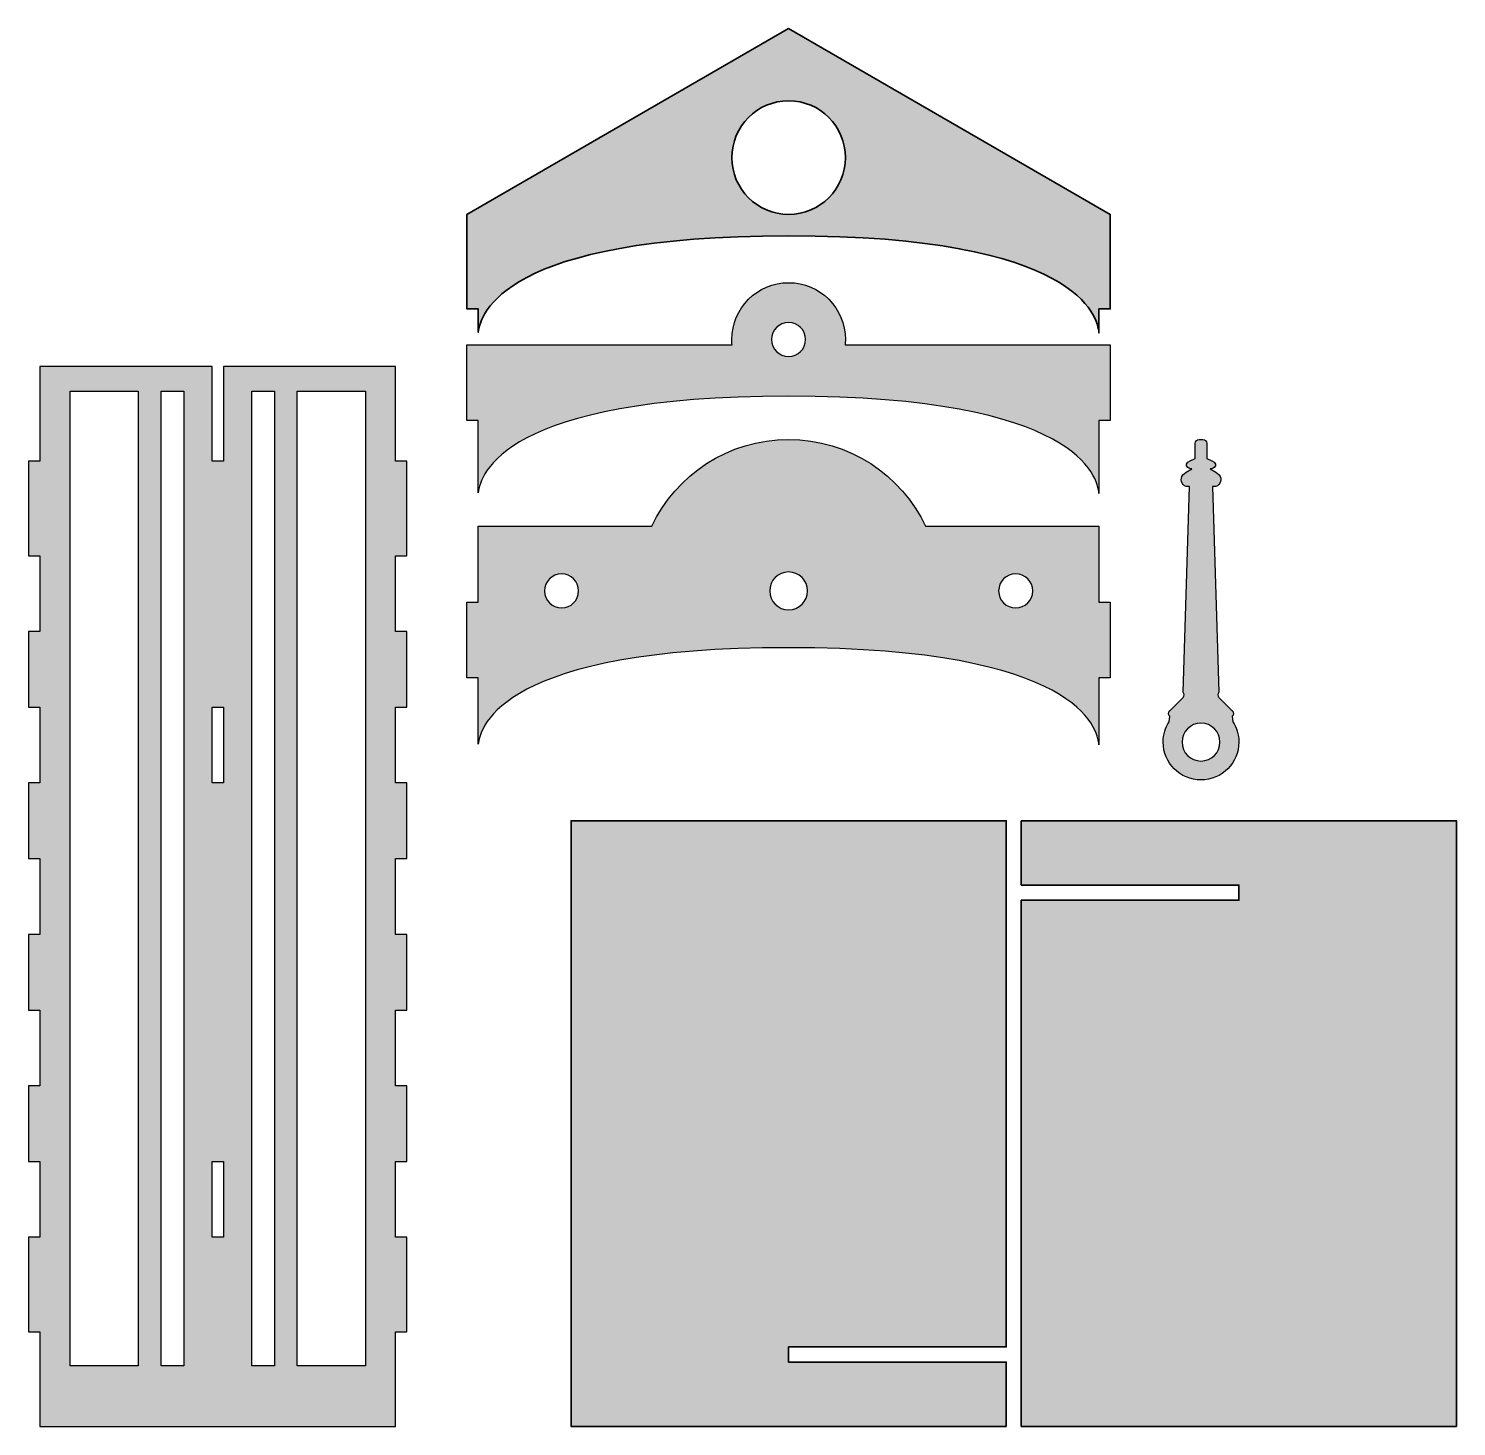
# Model space of a CAD drawing. Header units: inches. Extents: x -141 to 194, y -101 to 70.
# Drawn here: x 16.7 to 54.44, y 32.78 to 69.71 of the extents above; entities that cross this region are included whole.
import ezdxf

# ---------------------------------------------------------------- set-up
doc = ezdxf.new("R2010")
doc.units = ezdxf.units.IN
doc.header["$MEASUREMENT"] = 0
doc.layers.add('Layer 1', color=7, linetype='Continuous')

msp = doc.modelspace()

# ---------------------------------------------------------------- hatches: boundary and pattern name
at = {"layer": 'Layer 1', "true_color": 0xc4c9ba}
h = msp.add_hatch(color=9, dxfattribs=at)
h.dxf.hatch_style = 2
edge = h.paths.add_edge_path()
edge.add_spline(control_points=[(36.789, 69.71), (36.789, 69.71), (28.289, 64.802), (28.289, 64.802), (28.289, 64.802), (28.289, 62.302), (28.289, 62.302), (28.289, 62.302), (28.589, 62.302), (28.589, 62.302), (28.589, 62.302), (28.589, 61.688), (28.589, 61.688), (28.631, 62.154), (29.24, 64.236), (36.789, 64.236), (44.45, 64.236), (44.962, 62.091), (44.989, 61.668), (44.989, 61.668), (44.989, 62.302), (44.989, 62.302), (44.989, 62.302), (45.289, 62.302), (45.289, 62.302), (45.289, 62.302), (45.289, 64.802), (45.289, 64.802), (45.289, 64.802), (36.789, 69.71), (36.789, 69.71)], knot_values=[0, 0, 0, 0, 1, 1, 1, 2, 2, 2, 3, 3, 3, 4, 4, 4, 5, 5, 5, 6, 6, 6, 7, 7, 7, 8, 8, 8, 9, 9, 9, 10, 10, 10, 10], degree=3, periodic=1)
edge = h.paths.add_edge_path()
edge.add_spline(control_points=[(36.789, 64.802), (35.96, 64.802), (35.289, 65.474), (35.289, 66.302), (35.289, 67.131), (35.96, 67.802), (36.789, 67.802), (37.617, 67.802), (38.289, 67.131), (38.289, 66.302), (38.289, 65.474), (37.617, 64.802), (36.789, 64.802)], knot_values=[0, 0, 0, 0, 1, 1, 1, 2, 2, 2, 3, 3, 3, 4, 4, 4, 4], degree=3, periodic=1)
h = msp.add_hatch(color=9, dxfattribs=at)
h.dxf.hatch_style = 2
edge = h.paths.add_edge_path()
edge.add_spline(control_points=[(38.282, 61.356), (38.287, 61.402), (38.289, 61.449), (38.289, 61.497), (38.289, 62.325), (37.617, 62.997), (36.789, 62.997), (35.96, 62.997), (35.289, 62.325), (35.289, 61.497), (35.289, 61.449), (35.291, 61.402), (35.295, 61.356), (35.295, 61.356), (28.288, 61.356), (28.288, 61.356), (28.288, 61.356), (28.288, 59.356), (28.288, 59.356), (28.288, 59.356), (28.589, 59.356), (28.589, 59.356), (28.589, 59.356), (28.589, 57.448), (28.589, 57.448), (28.631, 57.914), (29.24, 59.997), (36.789, 59.997), (44.45, 59.997), (44.962, 57.851), (44.989, 57.428), (44.989, 57.428), (44.989, 59.356), (44.989, 59.356), (44.989, 59.356), (45.288, 59.356), (45.288, 59.356), (45.288, 59.356), (45.288, 61.356), (45.288, 61.356), (45.288, 61.356), (38.282, 61.356), (38.282, 61.356), (38.282, 61.356), (38.282, 61.356), (38.282, 61.356)], knot_values=[0, 0, 0, 0, 1, 1, 1, 2, 2, 2, 3, 3, 3, 4, 4, 4, 5, 5, 5, 6, 6, 6, 7, 7, 7, 8, 8, 8, 9, 9, 9, 10, 10, 10, 11, 11, 11, 12, 12, 12, 13, 13, 13, 14, 14, 14, 15, 15, 15, 15], degree=3, periodic=1)
edge = h.paths.add_edge_path()
edge.add_spline(control_points=[(36.789, 61.046), (36.54, 61.046), (36.339, 61.248), (36.339, 61.496), (36.339, 61.745), (36.54, 61.946), (36.789, 61.946), (37.037, 61.946), (37.239, 61.745), (37.239, 61.496), (37.239, 61.248), (37.037, 61.046), (36.789, 61.046)], knot_values=[0, 0, 0, 0, 1, 1, 1, 2, 2, 2, 3, 3, 3, 4, 4, 4, 4], degree=3, periodic=1)
h = msp.add_hatch(color=9, dxfattribs=at)
h.dxf.hatch_style = 2
h.paths.add_polyline_path([(26.704, 55.781), (26.704, 58.281), (26.404, 58.281), (26.404, 60.781), (21.854, 60.781), (21.854, 58.281), (21.554, 58.281), (21.554, 60.781), (18.704, 60.781), (17.004, 60.781), (17.004, 58.281), (16.704, 58.281), (16.704, 55.781), (17.004, 55.781), (17.004, 53.781), (16.704, 53.781), (16.704, 51.781), (17.004, 51.781), (17.004, 49.781), (16.704, 49.781), (16.704, 47.781), (17.004, 47.781), (17.004, 45.781), (16.704, 45.781), (16.704, 43.781), (17.004, 43.781), (17.004, 41.781), (16.704, 41.781), (16.704, 39.781), (17.004, 39.781), (17.004, 37.781), (16.704, 37.781), (16.704, 35.281), (17.004, 35.281), (17.004, 32.781), (26.404, 32.781), (26.404, 35.281), (26.704, 35.281), (26.704, 37.781), (26.404, 37.781), (26.404, 39.781), (26.704, 39.781), (26.704, 41.781), (26.404, 41.781), (26.404, 43.781), (26.704, 43.781), (26.704, 45.781), (26.404, 45.781), (26.404, 47.781), (26.704, 47.781), (26.704, 49.781), (26.404, 49.781), (26.404, 51.781), (26.704, 51.781), (26.704, 53.781), (26.404, 53.781), (26.404, 55.781)])
h.paths.add_polyline_path([(19.604, 34.381), (17.804, 34.381), (17.804, 60.13), (19.604, 60.13)])
h.paths.add_polyline_path([(20.804, 34.381), (20.204, 34.381), (20.204, 60.13), (20.804, 60.13)])
h.paths.add_polyline_path([(21.854, 37.781), (21.554, 37.781), (21.554, 39.781), (21.854, 39.781)])
h.paths.add_polyline_path([(21.854, 49.781), (21.554, 49.781), (21.554, 51.781), (21.854, 51.781)])
h.paths.add_polyline_path([(23.204, 34.381), (22.604, 34.381), (22.604, 60.13), (23.204, 60.13)])
h.paths.add_polyline_path([(25.604, 34.381), (23.804, 34.381), (23.804, 60.13), (25.604, 60.13)])
h = msp.add_hatch(color=9, dxfattribs=at)
h.dxf.hatch_style = 2
edge = h.paths.add_edge_path()
edge.add_spline(control_points=[(44.988, 54.561), (44.988, 54.561), (44.988, 56.561), (44.988, 56.561), (44.988, 56.561), (40.408, 56.561), (40.408, 56.561), (39.767, 57.916), (38.388, 58.854), (36.789, 58.854), (35.19, 58.854), (33.811, 57.916), (33.171, 56.561), (33.171, 56.561), (28.588, 56.561), (28.588, 56.561), (28.588, 56.561), (28.588, 54.561), (28.588, 54.561), (28.588, 54.561), (28.289, 54.561), (28.289, 54.561), (28.289, 54.561), (28.289, 52.561), (28.289, 52.561), (28.289, 52.561), (28.588, 52.561), (28.588, 52.561), (28.588, 52.561), (28.588, 50.805), (28.588, 50.805), (28.63, 51.271), (29.239, 53.354), (36.788, 53.354), (44.45, 53.354), (44.962, 51.209), (44.988, 50.785), (44.988, 50.785), (44.988, 52.561), (44.988, 52.561), (44.988, 52.561), (45.289, 52.561), (45.289, 52.561), (45.289, 52.561), (45.289, 54.561), (45.289, 54.561), (45.289, 54.561), (44.988, 54.561), (44.988, 54.561), (44.988, 54.561), (44.988, 54.561), (44.988, 54.561)], knot_values=[0, 0, 0, 0, 1, 1, 1, 2, 2, 2, 3, 3, 3, 4, 4, 4, 5, 5, 5, 6, 6, 6, 7, 7, 7, 8, 8, 8, 9, 9, 9, 10, 10, 10, 11, 11, 11, 12, 12, 12, 13, 13, 13, 14, 14, 14, 15, 15, 15, 16, 16, 16, 17, 17, 17, 17], degree=3, periodic=1)
edge = h.paths.add_edge_path()
edge.add_spline(control_points=[(30.789, 54.404), (30.54, 54.404), (30.339, 54.606), (30.339, 54.854), (30.339, 55.103), (30.54, 55.304), (30.789, 55.304), (31.037, 55.304), (31.239, 55.103), (31.239, 54.854), (31.239, 54.606), (31.037, 54.404), (30.789, 54.404)], knot_values=[0, 0, 0, 0, 1, 1, 1, 2, 2, 2, 3, 3, 3, 4, 4, 4, 4], degree=3, periodic=1)
edge = h.paths.add_edge_path()
edge.add_spline(control_points=[(36.789, 54.354), (36.789, 54.354), (36.789, 54.354), (36.789, 54.354), (36.789, 54.354), (36.789, 54.354), (36.789, 54.354), (36.512, 54.354), (36.289, 54.578), (36.289, 54.854), (36.289, 55.13), (36.512, 55.354), (36.789, 55.354), (36.789, 55.354), (36.789, 55.354), (36.789, 55.354), (36.789, 55.354), (36.789, 55.354), (36.789, 55.354), (37.065, 55.354), (37.289, 55.13), (37.289, 54.854), (37.289, 54.578), (37.065, 54.354), (36.789, 54.354)], knot_values=[0, 0, 0, 0, 1, 1, 1, 2, 2, 2, 3, 3, 3, 4, 4, 4, 5, 5, 5, 6, 6, 6, 7, 7, 7, 8, 8, 8, 8], degree=3, periodic=1)
edge = h.paths.add_edge_path()
edge.add_spline(control_points=[(42.789, 54.404), (42.54, 54.404), (42.339, 54.606), (42.339, 54.854), (42.339, 55.103), (42.54, 55.304), (42.789, 55.304), (43.037, 55.304), (43.239, 55.103), (43.239, 54.854), (43.239, 54.606), (43.037, 54.404), (42.789, 54.404)], knot_values=[0, 0, 0, 0, 1, 1, 1, 2, 2, 2, 3, 3, 3, 4, 4, 4, 4], degree=3, periodic=1)
h = msp.add_hatch(color=9, dxfattribs=at)
h.dxf.hatch_style = 2
edge = h.paths.add_edge_path()
edge.add_spline(control_points=[(48.529, 51.398), (48.529, 51.398), (48.513, 51.542), (48.513, 51.542), (48.552, 51.581), (48.552, 51.644), (48.513, 51.683), (48.513, 51.683), (48.159, 52.037), (48.159, 52.037), (48.121, 52.076), (48.121, 52.139), (48.159, 52.178), (48.159, 52.178), (47.991, 57.613), (47.991, 57.613), (48.049, 57.6), (48.109, 57.615), (48.157, 57.663), (48.254, 57.76), (48.218, 57.909), (48.076, 57.994), (48.076, 57.994), (47.927, 58.083), (47.927, 58.083), (47.965, 58.081), (48.003, 58.089), (48.033, 58.112), (48.105, 58.164), (48.078, 58.245), (47.974, 58.291), (47.974, 58.291), (47.836, 58.352), (47.836, 58.352), (47.836, 58.352), (47.836, 58.754), (47.836, 58.754), (47.836, 58.809), (47.791, 58.854), (47.736, 58.854), (47.736, 58.854), (47.636, 58.854), (47.636, 58.854), (47.581, 58.854), (47.536, 58.809), (47.536, 58.754), (47.536, 58.754), (47.536, 58.352), (47.536, 58.352), (47.536, 58.352), (47.399, 58.291), (47.399, 58.291), (47.294, 58.245), (47.267, 58.164), (47.339, 58.112), (47.37, 58.089), (47.408, 58.081), (47.445, 58.083), (47.445, 58.083), (47.296, 57.994), (47.296, 57.994), (47.155, 57.909), (47.119, 57.76), (47.216, 57.663), (47.263, 57.615), (47.323, 57.6), (47.382, 57.613), (47.382, 57.613), (47.213, 52.178), (47.213, 52.178), (47.252, 52.139), (47.252, 52.076), (47.213, 52.037), (47.213, 52.037), (46.86, 51.683), (46.86, 51.683), (46.821, 51.644), (46.821, 51.581), (46.86, 51.542), (46.86, 51.542), (46.844, 51.398), (46.844, 51.398), (46.744, 51.243), (46.686, 51.058), (46.686, 50.86), (46.686, 50.308), (47.134, 49.86), (47.686, 49.86), (48.239, 49.86), (48.686, 50.308), (48.686, 50.86), (48.686, 51.058), (48.628, 51.243), (48.529, 51.398)], knot_values=[0, 0, 0, 0, 1, 1, 1, 2, 2, 2, 3, 3, 3, 4, 4, 4, 5, 5, 5, 6, 6, 6, 7, 7, 7, 8, 8, 8, 9, 9, 9, 10, 10, 10, 11, 11, 11, 12, 12, 12, 13, 13, 13, 14, 14, 14, 15, 15, 15, 16, 16, 16, 17, 17, 17, 18, 18, 18, 19, 19, 19, 20, 20, 20, 21, 21, 21, 22, 22, 22, 23, 23, 23, 24, 24, 24, 25, 25, 25, 26, 26, 26, 27, 27, 27, 28, 28, 28, 29, 29, 29, 30, 30, 30, 31, 31, 31, 31], degree=3, periodic=1)
edge = h.paths.add_edge_path()
edge.add_spline(control_points=[(47.686, 50.36), (47.41, 50.36), (47.186, 50.584), (47.186, 50.86), (47.186, 51.136), (47.41, 51.36), (47.686, 51.36), (47.962, 51.36), (48.186, 51.136), (48.186, 50.86), (48.186, 50.584), (47.962, 50.36), (47.686, 50.36)], knot_values=[0, 0, 0, 0, 1, 1, 1, 2, 2, 2, 3, 3, 3, 4, 4, 4, 4], degree=3, periodic=1)
h = msp.add_hatch(color=9, dxfattribs=at)
h.dxf.hatch_style = 2
h.paths.add_polyline_path([(42.539, 32.781), (42.539, 34.481), (36.789, 34.481), (36.789, 34.881), (42.539, 34.881), (42.539, 48.781), (31.039, 48.781), (31.039, 32.781)])
h = msp.add_hatch(color=9, dxfattribs=at)
h.dxf.hatch_style = 2
h.paths.add_polyline_path([(42.936, 48.781), (42.936, 47.081), (48.686, 47.081), (48.686, 46.681), (42.936, 46.681), (42.936, 32.781), (54.436, 32.781), (54.436, 48.781)])

# ---------------------------------------------------------------- linework, layer by layer
at = {"layer": 'Layer 1', "color": 7, "lineweight": 30, "true_color": 0xffffff}
for points in [[(26.704, 55.781), (26.704, 58.281), (26.404, 58.281), (26.404, 60.781), (21.854, 60.781), (21.854, 58.281), (21.554, 58.281), (21.554, 60.781), (18.704, 60.781), (17.004, 60.781), (17.004, 58.281), (16.704, 58.281), (16.704, 55.781), (17.004, 55.781), (17.004, 53.781), (16.704, 53.781), (16.704, 51.781), (17.004, 51.781), (17.004, 49.781), (16.704, 49.781), (16.704, 47.781), (17.004, 47.781), (17.004, 45.781), (16.704, 45.781), (16.704, 43.781), (17.004, 43.781), (17.004, 41.781), (16.704, 41.781), (16.704, 39.781), (17.004, 39.781), (17.004, 37.781), (16.704, 37.781), (16.704, 35.281), (17.004, 35.281), (17.004, 32.781), (26.404, 32.781), (26.404, 35.281), (26.704, 35.281), (26.704, 37.781), (26.404, 37.781), (26.404, 39.781), (26.704, 39.781), (26.704, 41.781), (26.404, 41.781), (26.404, 43.781), (26.704, 43.781), (26.704, 45.781), (26.404, 45.781), (26.404, 47.781), (26.704, 47.781), (26.704, 49.781), (26.404, 49.781), (26.404, 51.781), (26.704, 51.781), (26.704, 53.781), (26.404, 53.781), (26.404, 55.781), (26.704, 55.781)], [(19.604, 34.381), (17.804, 34.381), (17.804, 60.13), (19.604, 60.13), (19.604, 34.381)], [(20.804, 34.381), (20.204, 34.381), (20.204, 60.13), (20.804, 60.13), (20.804, 34.381)], [(23.204, 34.381), (22.604, 34.381), (22.604, 60.13), (23.204, 60.13), (23.204, 34.381)], [(25.604, 34.381), (23.804, 34.381), (23.804, 60.13), (25.604, 60.13), (25.604, 34.381)], [(21.854, 49.781), (21.554, 49.781), (21.554, 51.781), (21.854, 51.781), (21.854, 49.781)], [(21.854, 37.781), (21.554, 37.781), (21.554, 39.781), (21.854, 39.781), (21.854, 37.781)]]:
    msp.add_lwpolyline(points, dxfattribs=at)
at = {"layer": 'Layer 1', "color": 7, "lineweight": 35, "true_color": 0xffffff}
for points in [[(42.539, 32.781), (42.539, 34.481), (36.789, 34.481), (36.789, 34.881), (42.539, 34.881), (42.539, 48.781), (31.039, 48.781), (31.039, 32.781), (42.539, 32.781)], [(42.936, 48.781), (42.936, 47.081), (48.686, 47.081), (48.686, 46.681), (42.936, 46.681), (42.936, 32.781), (54.436, 32.781), (54.436, 48.781), (42.936, 48.781)]]:
    msp.add_lwpolyline(points, dxfattribs=at)
for points, knots in [([(36.789, 69.71), (36.789, 69.71), (28.289, 64.802), (28.289, 64.802), (28.289, 64.802), (28.289, 62.302), (28.289, 62.302), (28.289, 62.302), (28.589, 62.302), (28.589, 62.302), (28.589, 62.302), (28.589, 61.688), (28.589, 61.688), (28.631, 62.154), (29.24, 64.236), (36.789, 64.236), (44.45, 64.236), (44.962, 62.091), (44.989, 61.668), (44.989, 61.668), (44.989, 62.302), (44.989, 62.302), (44.989, 62.302), (45.289, 62.302), (45.289, 62.302), (45.289, 62.302), (45.289, 64.802), (45.289, 64.802), (45.289, 64.802), (36.789, 69.71), (36.789, 69.71)], [0, 0, 0, 0, 1, 1, 1, 2, 2, 2, 3, 3, 3, 4, 4, 4, 5, 5, 5, 6, 6, 6, 7, 7, 7, 8, 8, 8, 9, 9, 9, 10, 10, 10, 10]), ([(36.789, 64.802), (35.96, 64.802), (35.289, 65.474), (35.289, 66.302), (35.289, 67.131), (35.96, 67.802), (36.789, 67.802), (37.617, 67.802), (38.289, 67.131), (38.289, 66.302), (38.289, 65.474), (37.617, 64.802), (36.789, 64.802)], [0, 0, 0, 0, 1, 1, 1, 2, 2, 2, 3, 3, 3, 4, 4, 4, 4])]:
    msp.add_open_spline(points, degree=3, knots=knots, dxfattribs=at)
at = {"layer": 'Layer 1', "color": 7, "lineweight": 30, "true_color": 0xffffff}
for points, knots in [([(38.282, 61.356), (38.287, 61.402), (38.289, 61.449), (38.289, 61.497), (38.289, 62.325), (37.617, 62.997), (36.789, 62.997), (35.96, 62.997), (35.289, 62.325), (35.289, 61.497), (35.289, 61.449), (35.291, 61.402), (35.295, 61.356), (35.295, 61.356), (28.288, 61.356), (28.288, 61.356), (28.288, 61.356), (28.288, 59.356), (28.288, 59.356), (28.288, 59.356), (28.589, 59.356), (28.589, 59.356), (28.589, 59.356), (28.589, 57.448), (28.589, 57.448), (28.631, 57.914), (29.24, 59.997), (36.789, 59.997), (44.45, 59.997), (44.962, 57.851), (44.989, 57.428), (44.989, 57.428), (44.989, 59.356), (44.989, 59.356), (44.989, 59.356), (45.288, 59.356), (45.288, 59.356), (45.288, 59.356), (45.288, 61.356), (45.288, 61.356), (45.288, 61.356), (38.282, 61.356), (38.282, 61.356), (38.282, 61.356), (38.282, 61.356), (38.282, 61.356)], [0, 0, 0, 0, 1, 1, 1, 2, 2, 2, 3, 3, 3, 4, 4, 4, 5, 5, 5, 6, 6, 6, 7, 7, 7, 8, 8, 8, 9, 9, 9, 10, 10, 10, 11, 11, 11, 12, 12, 12, 13, 13, 13, 14, 14, 14, 15, 15, 15, 15]), ([(36.789, 61.046), (36.54, 61.046), (36.339, 61.248), (36.339, 61.496), (36.339, 61.745), (36.54, 61.946), (36.789, 61.946), (37.037, 61.946), (37.239, 61.745), (37.239, 61.496), (37.239, 61.248), (37.037, 61.046), (36.789, 61.046)], [0, 0, 0, 0, 1, 1, 1, 2, 2, 2, 3, 3, 3, 4, 4, 4, 4]), ([(44.988, 54.561), (44.988, 54.561), (44.988, 56.561), (44.988, 56.561), (44.988, 56.561), (40.408, 56.561), (40.408, 56.561), (39.767, 57.916), (38.388, 58.854), (36.789, 58.854), (35.19, 58.854), (33.811, 57.916), (33.171, 56.561), (33.171, 56.561), (28.588, 56.561), (28.588, 56.561), (28.588, 56.561), (28.588, 54.561), (28.588, 54.561), (28.588, 54.561), (28.289, 54.561), (28.289, 54.561), (28.289, 54.561), (28.289, 52.561), (28.289, 52.561), (28.289, 52.561), (28.588, 52.561), (28.588, 52.561), (28.588, 52.561), (28.588, 50.805), (28.588, 50.805), (28.63, 51.271), (29.239, 53.354), (36.788, 53.354), (44.45, 53.354), (44.962, 51.209), (44.988, 50.785), (44.988, 50.785), (44.988, 52.561), (44.988, 52.561), (44.988, 52.561), (45.289, 52.561), (45.289, 52.561), (45.289, 52.561), (45.289, 54.561), (45.289, 54.561), (45.289, 54.561), (44.988, 54.561), (44.988, 54.561), (44.988, 54.561), (44.988, 54.561), (44.988, 54.561)], [0, 0, 0, 0, 1, 1, 1, 2, 2, 2, 3, 3, 3, 4, 4, 4, 5, 5, 5, 6, 6, 6, 7, 7, 7, 8, 8, 8, 9, 9, 9, 10, 10, 10, 11, 11, 11, 12, 12, 12, 13, 13, 13, 14, 14, 14, 15, 15, 15, 16, 16, 16, 17, 17, 17, 17]), ([(48.529, 51.398), (48.529, 51.398), (48.513, 51.542), (48.513, 51.542), (48.552, 51.581), (48.552, 51.644), (48.513, 51.683), (48.513, 51.683), (48.159, 52.037), (48.159, 52.037), (48.121, 52.076), (48.121, 52.139), (48.159, 52.178), (48.159, 52.178), (47.991, 57.613), (47.991, 57.613), (48.049, 57.6), (48.109, 57.615), (48.157, 57.663), (48.254, 57.76), (48.218, 57.909), (48.076, 57.994), (48.076, 57.994), (47.927, 58.083), (47.927, 58.083), (47.965, 58.081), (48.003, 58.089), (48.033, 58.112), (48.105, 58.164), (48.078, 58.245), (47.974, 58.291), (47.974, 58.291), (47.836, 58.352), (47.836, 58.352), (47.836, 58.352), (47.836, 58.754), (47.836, 58.754), (47.836, 58.809), (47.791, 58.854), (47.736, 58.854), (47.736, 58.854), (47.636, 58.854), (47.636, 58.854), (47.581, 58.854), (47.536, 58.809), (47.536, 58.754), (47.536, 58.754), (47.536, 58.352), (47.536, 58.352), (47.536, 58.352), (47.399, 58.291), (47.399, 58.291), (47.294, 58.245), (47.267, 58.164), (47.339, 58.112), (47.37, 58.089), (47.408, 58.081), (47.445, 58.083), (47.445, 58.083), (47.296, 57.994), (47.296, 57.994), (47.155, 57.909), (47.119, 57.76), (47.216, 57.663), (47.263, 57.615), (47.323, 57.6), (47.382, 57.613), (47.382, 57.613), (47.213, 52.178), (47.213, 52.178), (47.252, 52.139), (47.252, 52.076), (47.213, 52.037), (47.213, 52.037), (46.86, 51.683), (46.86, 51.683), (46.821, 51.644), (46.821, 51.581), (46.86, 51.542), (46.86, 51.542), (46.844, 51.398), (46.844, 51.398), (46.744, 51.243), (46.686, 51.058), (46.686, 50.86), (46.686, 50.308), (47.134, 49.86), (47.686, 49.86), (48.239, 49.86), (48.686, 50.308), (48.686, 50.86), (48.686, 51.058), (48.628, 51.243), (48.529, 51.398)], [0, 0, 0, 0, 1, 1, 1, 2, 2, 2, 3, 3, 3, 4, 4, 4, 5, 5, 5, 6, 6, 6, 7, 7, 7, 8, 8, 8, 9, 9, 9, 10, 10, 10, 11, 11, 11, 12, 12, 12, 13, 13, 13, 14, 14, 14, 15, 15, 15, 16, 16, 16, 17, 17, 17, 18, 18, 18, 19, 19, 19, 20, 20, 20, 21, 21, 21, 22, 22, 22, 23, 23, 23, 24, 24, 24, 25, 25, 25, 26, 26, 26, 27, 27, 27, 28, 28, 28, 29, 29, 29, 30, 30, 30, 31, 31, 31, 31]), ([(30.789, 54.404), (30.54, 54.404), (30.339, 54.606), (30.339, 54.854), (30.339, 55.103), (30.54, 55.304), (30.789, 55.304), (31.037, 55.304), (31.239, 55.103), (31.239, 54.854), (31.239, 54.606), (31.037, 54.404), (30.789, 54.404)], [0, 0, 0, 0, 1, 1, 1, 2, 2, 2, 3, 3, 3, 4, 4, 4, 4]), ([(36.789, 54.354), (36.789, 54.354), (36.789, 54.354), (36.789, 54.354), (36.789, 54.354), (36.789, 54.354), (36.789, 54.354), (36.512, 54.354), (36.289, 54.578), (36.289, 54.854), (36.289, 55.13), (36.512, 55.354), (36.789, 55.354), (36.789, 55.354), (36.789, 55.354), (36.789, 55.354), (36.789, 55.354), (36.789, 55.354), (36.789, 55.354), (37.065, 55.354), (37.289, 55.13), (37.289, 54.854), (37.289, 54.578), (37.065, 54.354), (36.789, 54.354)], [0, 0, 0, 0, 1, 1, 1, 2, 2, 2, 3, 3, 3, 4, 4, 4, 5, 5, 5, 6, 6, 6, 7, 7, 7, 8, 8, 8, 8]), ([(42.789, 54.404), (42.54, 54.404), (42.339, 54.606), (42.339, 54.854), (42.339, 55.103), (42.54, 55.304), (42.789, 55.304), (43.037, 55.304), (43.239, 55.103), (43.239, 54.854), (43.239, 54.606), (43.037, 54.404), (42.789, 54.404)], [0, 0, 0, 0, 1, 1, 1, 2, 2, 2, 3, 3, 3, 4, 4, 4, 4]), ([(47.686, 50.36), (47.41, 50.36), (47.186, 50.584), (47.186, 50.86), (47.186, 51.136), (47.41, 51.36), (47.686, 51.36), (47.962, 51.36), (48.186, 51.136), (48.186, 50.86), (48.186, 50.584), (47.962, 50.36), (47.686, 50.36)], [0, 0, 0, 0, 1, 1, 1, 2, 2, 2, 3, 3, 3, 4, 4, 4, 4])]:
    msp.add_open_spline(points, degree=3, knots=knots, dxfattribs=at)

doc.saveas('drawing.dxf')
